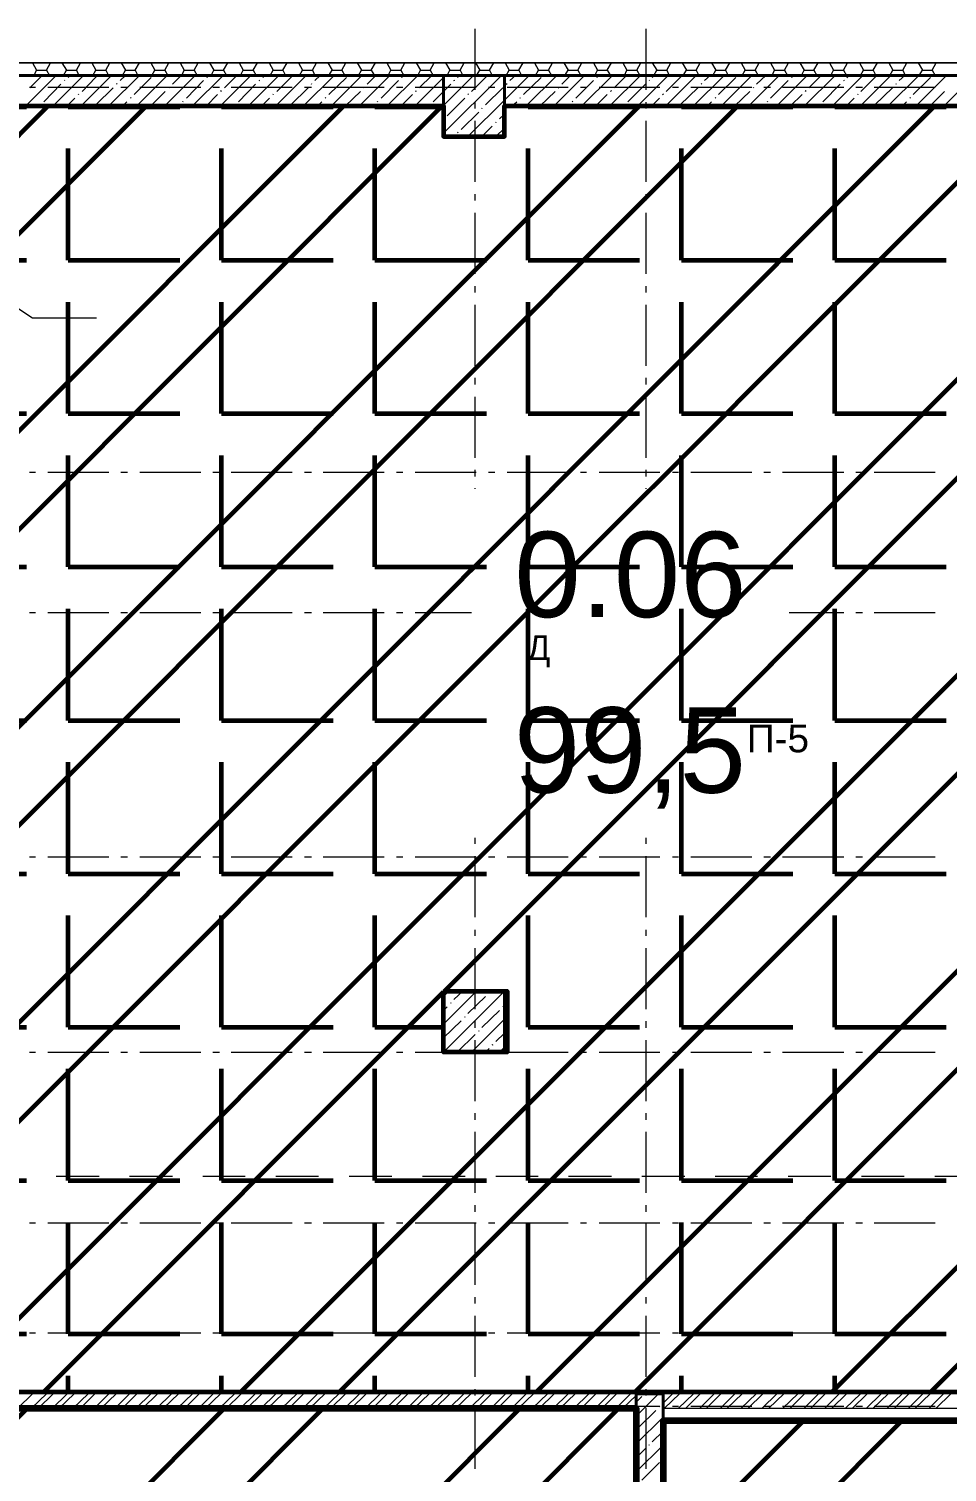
# Model space of a CAD drawing. Header units: millimetres. Extents: x -213911 to 415037, y -3642 to 107391.
# Drawn here: x -104679 to -97146, y 15213 to 27043 of the extents above; entities that cross this region are included whole.
import ezdxf

# ---------------------------------------------------------------- set-up
doc = ezdxf.new("R2010")
doc.units = ezdxf.units.MM
for name, color, linetype, lineweight in [('9.1 Стен подвал шпак', 160, 'Continuous', 90), ('9.2 Потолок подвал шпак', 90, 'Continuous', 60), ('9.3 клининг подвал', 190, 'Continuous', 60), ('Оси', 7, 'Continuous', 9)]:
    doc.layers.add(name, color=color, linetype=linetype, lineweight=lineweight)
doc.layers.add('PDF _Текст', color=7, linetype='Continuous')
doc.styles.get("Standard").update_dxf_attribs({"font": 'arial.ttf'})

msp = doc.modelspace()

# ---------------------------------------------------------------- hatches: boundary and pattern name
at = {"layer": '9.3 клининг подвал'}
h = msp.add_hatch(dxfattribs=at)
h.set_pattern_fill('ANSI32', color=256, scale=180)
h.paths.add_polyline_path([(-99696.7, 15736), (-112626, 15736), (-112626, 16456.2), (-117358, 16456.2), (-117358, 15736), (-117230.9, 15736), (-117230.9, 5395.1), (-99696.7, 5395.1)])
h.paths.add_polyline_path([(-105220.9, 10652.4), (-105220.9, 10432.1), (-112626, 10432.1), (-112626, 10652.4)], flags=16)
h = msp.add_hatch(dxfattribs=at)
h.set_pattern_fill('ANSI32', color=256, scale=180)
h.paths.add_polyline_path([(-81984.5, 15634.3), (-99476.4, 15634.3), (-99476.4, 5395.1), (-81984.5, 5395.1)])
h.paths.add_polyline_path([(-94892.7, 10643.9), (-87487.5, 10643.9), (-87487.5, 10432.1), (-94892.7, 10432.1)], flags=16)

# ---------------------------------------------------------------- linework, layer by layer
at = {"lineweight": 40}
for points in [[(-104132.1, 26661.5), (-113591.9, 26661.5), (-113676.6, 26661.5), (-113591.9, 26661.5)], [(-100776.9, 26661.5), (-101276.8, 26661.5), (-101276.8, 26161.6), (-100776.9, 26161.6)], [(-100776.9, 18654.8), (-100776.9, 19154.7), (-101276.8, 19154.7), (-101276.8, 18654.8)], [(-99696.7, 15854.6), (-99696.7, 14354.9), (-99476.4, 14354.9), (-99476.4, 15854.6)]]:
    msp.add_lwpolyline(points, close=True, dxfattribs=at)
for points in [[(-100776.9, 26411.6), (-96477.1, 26411.6), (-96477.1, 26661.5), (-104132.1, 26661.5)], [(-106030, 26411.6), (-104132.1, 26411.6), (-101276.8, 26411.6)]]:
    msp.add_lwpolyline(points, dxfattribs=at)
at = {"layer": '9.1 Стен подвал шпак'}
for points in [[(-112626, 15736), (-99696.7, 15736), (-99696.7, 5395.1), (-117230.9, 5395.1), (-117230.9, 15736), (-117358, 15736), (-117358, 16456.2), (-112626, 16456.2)], [(-81984.5, 15634.3), (-99476.4, 15634.3), (-99476.4, 5395.1), (-81984.5, 5395.1)]]:
    msp.add_lwpolyline(points, close=True, dxfattribs=at)
at = {"layer": '9.2 Потолок подвал шпак'}
msp.add_lwpolyline([(-101276.8, 19154.7), (-100755.8, 19154.7), (-100755.8, 18654.8), (-101276.8, 18654.8)], close=True, dxfattribs=at)
at = {"layer": 'Оси', "lineweight": 9}
for points in [[(-101018.4, 26542.9), (-101018.4, 27042.8)], [(-99616.2, 26542.9), (-99616.2, 27042.8)], [(-104649, 26763.2), (-104615.1, 26703.9), (-104534.6, 26703.9), (-104509.2, 26661.5)], [(-104534.6, 26703.9), (-104500.7, 26763.2)], [(-104407.5, 26763.2), (-104369.4, 26703.9), (-104288.9, 26703.9), (-104267.7, 26661.5)], [(-104288.9, 26703.9), (-104255, 26763.2)], [(-104161.8, 26763.2), (-104127.9, 26703.9), (-104047.4, 26703.9), (-104026.2, 26661.5)], [(-104047.4, 26703.9), (-104013.5, 26763.2)], [(-103920.3, 26763.2), (-103886.4, 26703.9), (-103805.9, 26703.9), (-103784.7, 26661.5)], [(-103805.9, 26703.9), (-103772, 26763.2)], [(-103678.8, 26763.2), (-103644.9, 26703.9), (-103564.5, 26703.9), (-103539, 26661.5)], [(-103564.5, 26703.9), (-103530.6, 26763.2)], [(-103437.4, 26763.2), (-103403.5, 26703.9), (-103323, 26703.9), (-103297.6, 26661.5)], [(-103323, 26703.9), (-103289.1, 26763.2)], [(-103195.9, 26763.2), (-103162, 26703.9), (-103081.5, 26703.9), (-103056.1, 26661.5)], [(-103081.5, 26703.9), (-103047.6, 26763.2)], [(-102954.4, 26763.2), (-102920.5, 26703.9), (-102840, 26703.9), (-102814.6, 26661.5)], [(-102840, 26703.9), (-102801.9, 26763.2)], [(-102708.7, 26763.2), (-102674.8, 26703.9), (-102594.3, 26703.9), (-102573.1, 26661.5)], [(-102594.3, 26703.9), (-102560.4, 26763.2)], [(-102467.2, 26763.2), (-102433.3, 26703.9), (-102352.9, 26703.9), (-102331.7, 26661.5)], [(-102352.9, 26703.9), (-102319, 26763.2)], [(-102225.8, 26763.2), (-102191.9, 26703.9), (-102111.4, 26703.9), (-102086, 26661.5)], [(-102111.4, 26703.9), (-102077.5, 26763.2)], [(-101984.3, 26763.2), (-101950.4, 26703.9), (-101869.9, 26703.9), (-101844.5, 26661.5)], [(-101869.9, 26703.9), (-101836, 26763.2)], [(-101742.8, 26763.2), (-101708.9, 26703.9), (-101628.4, 26703.9), (-101603, 26661.5)], [(-101628.4, 26703.9), (-101594.6, 26763.2)], [(-101501.4, 26763.2), (-101467.5, 26703.9), (-101387, 26703.9), (-101361.6, 26661.5)], [(-101387, 26703.9), (-101353.1, 26763.2)], [(-101259.9, 26763.2), (-101226, 26703.9), (-101141.3, 26703.9), (-101120.1, 26661.5)], [(-101141.3, 26703.9), (-101107.4, 26763.2)], [(-101014.2, 26763.2), (-100980.3, 26703.9), (-100899.8, 26703.9), (-100878.6, 26661.5)], [(-100899.8, 26703.9), (-100865.9, 26763.2)], [(-100772.7, 26763.2), (-100738.8, 26703.9), (-100658.3, 26703.9), (-100637.1, 26661.5)], [(-100658.3, 26703.9), (-100624.4, 26763.2)], [(-100531.2, 26763.2), (-100497.3, 26703.9), (-100416.9, 26703.9), (-100391.4, 26661.5)], [(-100416.9, 26703.9), (-100383, 26763.2)], [(-100289.8, 26763.2), (-100255.9, 26703.9), (-100175.4, 26703.9), (-100150, 26661.5)], [(-100175.4, 26703.9), (-100141.5, 26763.2)], [(-100048.3, 26763.2), (-100014.4, 26703.9), (-99933.9, 26703.9), (-99908.5, 26661.5)], [(-99933.9, 26703.9), (-99900, 26763.2)], [(-99806.8, 26763.2), (-99772.9, 26703.9), (-99692.4, 26703.9), (-99667, 26661.5)], [(-99692.4, 26703.9), (-99658.5, 26763.2)], [(-99565.3, 26763.2), (-99527.2, 26703.9), (-99446.7, 26703.9), (-99425.5, 26661.5)], [(-99446.7, 26703.9), (-99412.8, 26763.2)], [(-99319.6, 26763.2), (-99285.7, 26703.9), (-99205.3, 26703.9), (-99184.1, 26661.5)], [(-99205.3, 26703.9), (-99171.4, 26763.2)], [(-99078.2, 26763.2), (-99044.3, 26703.9), (-98963.8, 26703.9), (-98942.6, 26661.5)], [(-98963.8, 26703.9), (-98929.9, 26763.2)], [(-98836.7, 26763.2), (-98802.8, 26703.9), (-98722.3, 26703.9), (-98696.9, 26661.5)], [(-98722.3, 26703.9), (-98688.4, 26763.2)], [(-98595.2, 26763.2), (-98561.3, 26703.9), (-98480.8, 26703.9), (-98455.4, 26661.5)], [(-98480.8, 26703.9), (-98447, 26763.2)], [(-98353.8, 26763.2), (-98319.9, 26703.9), (-98239.4, 26703.9), (-98214, 26661.5)], [(-98239.4, 26703.9), (-98205.5, 26763.2)], [(-98112.3, 26763.2), (-98078.4, 26703.9), (-97997.9, 26703.9), (-97972.5, 26661.5)], [(-97997.9, 26703.9), (-97964, 26763.2)], [(-97866.6, 26763.2), (-97832.7, 26703.9), (-97752.2, 26703.9), (-97731, 26661.5)], [(-97752.2, 26703.9), (-97718.3, 26763.2)], [(-97625.1, 26763.2), (-97591.2, 26703.9), (-97510.7, 26703.9), (-97489.5, 26661.5)], [(-97510.7, 26703.9), (-97476.8, 26763.2)], [(-97383.6, 26763.2), (-97349.7, 26703.9), (-97269.2, 26703.9), (-97243.8, 26661.5)], [(-97269.2, 26703.9), (-97235.4, 26763.2)], [(-104132.1, 26661.5), (-81734.6, 26661.5), (-81734.6, 5145.1), (-117489.3, 5145.1)], [(-104704, 26411.6), (-104454.1, 26661.5)], [(-104670.1, 26559.8), (-104568.5, 26661.5)], [(-104636.2, 26661.5), (-104615.1, 26703.9)], [(-104479.5, 26411.6), (-104229.6, 26661.5)], [(-104394.8, 26661.5), (-104369.4, 26703.9)], [(-104386.3, 26619.1), (-104382.1, 26623.4)], [(-104356.6, 26644.6), (-104339.7, 26661.5)], [(-104250.7, 26411.6), (-104132.1, 26530.2), (-104000.8, 26661.5)], [(-104242.3, 26530.2), (-104132.1, 26644.6), (-104115.2, 26661.5)], [(-104153.3, 26661.5), (-104127.9, 26703.9)], [(-104022, 26411.6), (-103772, 26661.5)], [(-103928.8, 26619.1), (-103886.4, 26661.5)], [(-103911.8, 26661.5), (-103886.4, 26703.9)], [(-103814.4, 26504.8), (-103674.6, 26644.6)], [(-103793.2, 26411.6), (-103543.3, 26661.5)], [(-103670.4, 26661.5), (-103644.9, 26703.9)], [(-103564.5, 26411.6), (-103314.5, 26661.5)], [(-103500.9, 26589.5), (-103428.9, 26661.5)], [(-103424.7, 26661.5), (-103403.5, 26703.9)], [(-103386.5, 26475.1), (-103246.7, 26619.1)], [(-103335.7, 26411.6), (-103085.7, 26661.5)], [(-103217.1, 26644.6), (-103212.8, 26653)], [(-103183.2, 26661.5), (-103162, 26703.9)], [(-103106.9, 26411.6), (-102857, 26661.5)], [(-103073, 26559.8), (-102971.4, 26661.5)], [(-102941.7, 26661.5), (-102920.5, 26703.9)], [(-102878.2, 26411.6), (-102628.2, 26661.5)], [(-102789.2, 26619.1), (-102785, 26623.4)], [(-102759.5, 26644.6), (-102742.6, 26661.5)], [(-102700.2, 26661.5), (-102674.8, 26703.9)], [(-102653.6, 26411.6), (-102403.7, 26661.5)], [(-102645.2, 26530.2), (-102513.8, 26661.5)], [(-102458.8, 26661.5), (-102433.3, 26703.9)], [(-102424.9, 26411.6), (-102174.9, 26661.5)], [(-102331.7, 26619.1), (-102289.3, 26661.5)], [(-102217.3, 26661.5), (-102191.9, 26703.9)], [(-102217.3, 26504.8), (-102073.3, 26644.6)], [(-102196.1, 26411.6), (-101946.2, 26661.5)], [(-101975.8, 26661.5), (-101950.4, 26703.9)], [(-101967.4, 26411.6), (-101717.4, 26661.5)], [(-101903.8, 26589.5), (-101831.8, 26661.5)], [(-101789.4, 26475.1), (-101645.4, 26619.1)], [(-101738.6, 26411.6), (-101488.6, 26661.5)], [(-101730.1, 26661.5), (-101708.9, 26703.9)], [(-101620, 26644.6), (-101615.7, 26653)], [(-101509.8, 26411.6), (-101276.8, 26644.6), (-101259.9, 26661.5)], [(-101488.6, 26661.5), (-101467.5, 26703.9)], [(-101475.9, 26559.8), (-101374.3, 26661.5)], [(-101281.1, 26411.6), (-101276.8, 26415.8), (-101031.1, 26661.5)], [(-101276.8, 26187), (-100802.4, 26661.5)], [(-101247.2, 26661.5), (-101226, 26703.9)], [(-101192.1, 26619.1), (-101183.6, 26623.4)], [(-101162.4, 26644.6), (-101145.5, 26661.5)], [(-101077.7, 26161.6), (-100776.9, 26458.2), (-100573.6, 26661.5)], [(-101048.1, 26530.2), (-100916.7, 26661.5)], [(-101005.7, 26661.5), (-100980.3, 26703.9)], [(-100764.2, 26661.5), (-100738.8, 26703.9)], [(-100734.6, 26619.1), (-100688, 26661.5)], [(-100620.2, 26504.8), (-100476.2, 26644.6)], [(-100599, 26411.6), (-100349.1, 26661.5)], [(-100522.8, 26661.5), (-100497.3, 26703.9)], [(-100370.3, 26411.6), (-100120.3, 26661.5)], [(-100306.7, 26589.5), (-100234.7, 26661.5)], [(-100281.3, 26661.5), (-100255.9, 26703.9)], [(-100192.3, 26475.1), (-100048.3, 26619.1)], [(-100141.5, 26411.6), (-99891.5, 26661.5)], [(-100035.6, 26661.5), (-100014.4, 26703.9)], [(-100018.6, 26644.6), (-100014.4, 26653)], [(-99912.7, 26411.6), (-99662.8, 26661.5)], [(-99878.8, 26559.8), (-99777.2, 26661.5)], [(-99794.1, 26661.5), (-99772.9, 26703.9)], [(-99684, 26411.6), (-99434, 26661.5)], [(-99590.8, 26619.1), (-99586.5, 26623.4)], [(-99565.3, 26644.6), (-99548.4, 26661.5)], [(-99552.6, 26661.5), (-99527.2, 26703.9)], [(-99455.2, 26411.6), (-99205.3, 26661.5)], [(-99451, 26530.2), (-99319.6, 26661.5)], [(-99311.2, 26661.5), (-99285.7, 26703.9)], [(-99226.4, 26411.6), (-98976.5, 26661.5)], [(-99137.5, 26619.1), (-99090.9, 26661.5)], [(-99069.7, 26661.5), (-99044.3, 26703.9)], [(-99023.1, 26504.8), (-98879.1, 26644.6)], [(-98997.7, 26411.6), (-98747.7, 26661.5)], [(-98828.2, 26661.5), (-98802.8, 26703.9)], [(-98773.1, 26411.6), (-98523.2, 26661.5)], [(-98709.6, 26589.5), (-98633.3, 26661.5)], [(-98595.2, 26475.1), (-98451.2, 26619.1)], [(-98582.5, 26661.5), (-98561.3, 26703.9)], [(-98544.4, 26411.6), (-98294.4, 26661.5)], [(-98421.5, 26644.6), (-98417.3, 26653)], [(-98341, 26661.5), (-98319.9, 26703.9)], [(-98315.6, 26411.6), (-98065.7, 26661.5)], [(-98281.7, 26559.8), (-98180.1, 26661.5)], [(-98099.6, 26661.5), (-98078.4, 26703.9)], [(-98086.9, 26411.6), (-97836.9, 26661.5)], [(-97993.7, 26619.1), (-97989.4, 26623.4)], [(-97968.2, 26644.6), (-97951.3, 26661.5)], [(-97858.1, 26661.5), (-97832.7, 26703.9)], [(-97858.1, 26411.6), (-97608.2, 26661.5)], [(-97853.9, 26530.2), (-97722.5, 26661.5)], [(-97629.3, 26411.6), (-97379.4, 26661.5)], [(-97616.6, 26661.5), (-97591.2, 26703.9)], [(-97540.4, 26619.1), (-97493.8, 26661.5)], [(-97426, 26504.8), (-97282, 26644.6)], [(-97400.6, 26411.6), (-97150.6, 26661.5)], [(-97375.2, 26661.5), (-97349.7, 26703.9)], [(-97171.8, 26411.6), (-96921.9, 26661.5)], [(-104674.4, 26564.1), (-104623.5, 26564.1)], [(-104555.8, 26445.5), (-104416, 26589.5)], [(-104521.9, 26564.1), (-104022, 26564.1)], [(-104271.9, 26504.8), (-104267.7, 26509)], [(-104127.9, 26420), (-103988.1, 26559.8)], [(-103958.4, 26589.5), (-103954.2, 26593.7)], [(-103924.5, 26564.1), (-103869.5, 26564.1)], [(-103767.8, 26564.1), (-103267.9, 26564.1)], [(-103678.8, 26411.6), (-103560.2, 26530.2)], [(-103530.6, 26559.8), (-103526.3, 26564.1)], [(-103221.3, 26411.6), (-103132.3, 26504.8)], [(-103170.5, 26564.1), (-103115.4, 26564.1)], [(-103102.7, 26530.2), (-103098.5, 26538.7)], [(-103018, 26564.1), (-102518.1, 26564.1)], [(-102958.7, 26445.5), (-102818.9, 26589.5)], [(-102674.8, 26504.8), (-102670.6, 26509)], [(-102530.8, 26420), (-102386.7, 26559.8)], [(-102416.4, 26564.1), (-102361.3, 26564.1)], [(-102361.3, 26589.5), (-102357.1, 26593.7)], [(-102263.9, 26564.1), (-101764, 26564.1)], [(-102081.7, 26411.6), (-101958.9, 26530.2)], [(-101933.5, 26559.8), (-101929.2, 26564.1)], [(-101662.3, 26564.1), (-101611.5, 26564.1)], [(-101624.2, 26411.6), (-101531, 26504.8)], [(-101509.8, 26564.1), (-101009.9, 26564.1)], [(-101505.6, 26530.2), (-101501.4, 26538.7)], [(-101361.6, 26445.5), (-101276.8, 26530.2), (-101217.5, 26589.5)], [(-101077.7, 26504.8), (-101073.5, 26509)], [(-100933.7, 26420), (-100789.6, 26559.8)], [(-100908.3, 26564.1), (-100857.4, 26564.1)], [(-100764.2, 26589.5), (-100755.8, 26593.7)], [(-100755.8, 26564.1), (-100255.9, 26564.1)], [(-100484.6, 26411.6), (-100361.8, 26530.2)], [(-100336.4, 26559.8), (-100327.9, 26564.1)], [(-100154.2, 26564.1), (-100103.4, 26564.1)], [(-100027.1, 26411.6), (-99933.9, 26504.8)], [(-100001.7, 26564.1), (-99501.8, 26564.1)], [(-99908.5, 26530.2), (-99900, 26538.7)], [(-99764.5, 26445.5), (-99620.4, 26589.5)], [(-99480.6, 26504.8), (-99472.1, 26509)], [(-99400.1, 26564.1), (-99349.3, 26564.1)], [(-99336.6, 26420), (-99192.5, 26559.8)], [(-99247.6, 26564.1), (-98747.7, 26564.1)], [(-99162.9, 26589.5), (-99158.7, 26593.7)], [(-98887.5, 26411.6), (-98764.7, 26530.2)], [(-98735, 26559.8), (-98730.8, 26564.1)], [(-98650.3, 26564.1), (-98595.2, 26564.1)], [(-98497.8, 26564.1), (-97993.7, 26564.1)], [(-98430, 26411.6), (-98336.8, 26504.8)], [(-98307.2, 26530.2), (-98302.9, 26538.7)], [(-98167.4, 26445.5), (-98023.3, 26589.5)], [(-97896.2, 26564.1), (-97841.2, 26564.1)], [(-97879.3, 26504.8), (-97875, 26509)], [(-97743.7, 26564.1), (-97243.8, 26564.1)], [(-97739.5, 26420), (-97595.4, 26559.8)], [(-97565.8, 26589.5), (-97561.6, 26593.7)], [(-97286.2, 26411.6), (-97167.6, 26530.2)], [(-104585.4, 26420), (-104581.2, 26424.3)], [(-104365.1, 26411.6), (-104301.6, 26475.1)], [(-103907.6, 26411.6), (-103873.7, 26445.5)], [(-103844.1, 26475.1), (-103839.8, 26479.3)], [(-103450.1, 26411.6), (-103445.8, 26420)], [(-103416.2, 26445.5), (-103411.9, 26449.7)], [(-102988.3, 26420), (-102984.1, 26424.3)], [(-102768, 26411.6), (-102704.5, 26475.1)], [(-102310.5, 26411.6), (-102276.6, 26445.5)], [(-102247, 26475.1), (-102242.7, 26479.3)], [(-101853, 26411.6), (-101848.7, 26420)], [(-101819.1, 26445.5), (-101814.8, 26449.7)], [(-101391.2, 26420), (-101387, 26424.3)], [(-101247.2, 26331.1), (-101103.1, 26475.1)], [(-101018.4, 26390.4), (-101018.4, 26441.2)], [(-100963.3, 26390.4), (-100959.1, 26394.6)], [(-100713.4, 26411.6), (-100675.3, 26445.5)], [(-100649.8, 26475.1), (-100645.6, 26479.3)], [(-100255.9, 26411.6), (-100247.4, 26420)], [(-100222, 26445.5), (-100217.7, 26449.7)], [(-99794.1, 26420), (-99785.6, 26424.3)], [(-99616.2, 26390.4), (-99616.2, 26441.2)], [(-99569.6, 26411.6), (-99506, 26475.1)], [(-99112.1, 26411.6), (-99078.2, 26445.5)], [(-99048.5, 26475.1), (-99044.3, 26479.3)], [(-98658.8, 26411.6), (-98650.3, 26420)], [(-98620.6, 26445.5), (-98616.4, 26449.7)], [(-98192.8, 26420), (-98188.5, 26424.3)], [(-97972.5, 26411.6), (-97908.9, 26475.1)], [(-97515, 26411.6), (-97481.1, 26445.5)], [(-97451.4, 26475.1), (-97447.2, 26479.3)], [(-101276.8, 26305.7), (-101272.6, 26309.9)], [(-101132.8, 26216.7), (-100988.8, 26360.7)], [(-101018.4, 25788.8), (-101018.4, 26288.7)], [(-100849, 26276), (-100844.7, 26280.2)], [(-100819.3, 26305.7), (-100776.9, 26343.8)], [(-99616.2, 25788.8), (-99616.2, 26288.7)], [(-101162.4, 26191.3), (-101158.2, 26195.5)], [(-100963.3, 26161.6), (-100878.6, 26246.3)], [(-100849, 26161.6), (-100776.9, 26229.4)], [(-101018.4, 25636.3), (-101018.4, 25687.1)], [(-99616.2, 25636.3), (-99616.2, 25687.1)], [(-101018.4, 25034.8), (-101018.4, 25534.6)], [(-99616.2, 25034.8), (-99616.2, 25534.6)], [(-105407.3, 25170.3), (-104649, 24674.7), (-104123.7, 24674.7)], [(-101018.4, 24882.2), (-101018.4, 24933.1)], [(-99616.2, 24882.2), (-99616.2, 24933.1)], [(-101018.4, 24280.7), (-101018.4, 24780.6)], [(-99616.2, 24280.7), (-99616.2, 24780.6)], [(-101018.4, 24128.2), (-101018.4, 24183.2)], [(-99616.2, 24128.2), (-99616.2, 24183.2)], [(-101018.4, 23526.6), (-101018.4, 24026.5)], [(-99616.2, 23526.6), (-99616.2, 24026.5)], [(-101018.4, 23374.1), (-101018.4, 23429.2)], [(-99616.2, 23374.1), (-99616.2, 23429.2)], [(-104674.4, 23408), (-104623.5, 23408)], [(-104521.9, 23408), (-104022, 23408)], [(-103924.5, 23408), (-103869.5, 23408)], [(-103767.8, 23408), (-103267.9, 23408)], [(-103170.5, 23408), (-103115.4, 23408)], [(-103018, 23408), (-102518.1, 23408)], [(-102416.4, 23408), (-102361.3, 23408)], [(-102263.9, 23408), (-101764, 23408)], [(-101662.3, 23408), (-101611.5, 23408)], [(-101509.8, 23408), (-101009.9, 23408)], [(-100908.3, 23408), (-100857.4, 23408)], [(-100755.8, 23408), (-100255.9, 23408)], [(-100154.2, 23408), (-100103.4, 23408)], [(-100001.7, 23408), (-99501.8, 23408)], [(-99400.1, 23408), (-99349.3, 23408)], [(-99247.6, 23408), (-98747.7, 23408)], [(-98650.3, 23408), (-98595.2, 23408)], [(-98497.8, 23408), (-97993.7, 23408)], [(-97896.2, 23408), (-97841.2, 23408)], [(-97743.7, 23408), (-97243.8, 23408)], [(-101018.4, 22776.8), (-101018.4, 23276.7)], [(-99616.2, 22776.8), (-99616.2, 23276.7)], [(-101018.4, 22620), (-101018.4, 22675.1)], [(-99616.2, 22620), (-99616.2, 22675.1)], [(-101018.4, 22022.7), (-101018.4, 22522.6)], [(-99616.2, 22022.7), (-99616.2, 22522.6)], [(-104674.4, 22259.9), (-104623.5, 22259.9)], [(-104521.9, 22259.9), (-104022, 22259.9)], [(-103924.5, 22259.9), (-103869.5, 22259.9)], [(-103767.8, 22259.9), (-103267.9, 22259.9)], [(-103170.5, 22259.9), (-103115.4, 22259.9)], [(-103018, 22259.9), (-102518.1, 22259.9)], [(-102416.4, 22259.9), (-102361.3, 22259.9)], [(-102263.9, 22259.9), (-101764, 22259.9)], [(-101662.3, 22259.9), (-101611.5, 22259.9)], [(-101509.8, 22259.9), (-101009.9, 22259.9)], [(-100908.3, 22259.9), (-100857.4, 22259.9)], [(-100755.8, 22259.9), (-100255.9, 22259.9)], [(-100154.2, 22259.9), (-100103.4, 22259.9)], [(-100001.7, 22259.9), (-99501.8, 22259.9)], [(-99400.1, 22259.9), (-99349.3, 22259.9)], [(-99247.6, 22259.9), (-98747.7, 22259.9)], [(-98650.3, 22259.9), (-98595.2, 22259.9)], [(-98497.8, 22259.9), (-97993.7, 22259.9)], [(-97896.2, 22259.9), (-97841.2, 22259.9)], [(-97743.7, 22259.9), (-97243.8, 22259.9)], [(-101018.4, 21870.2), (-101018.4, 21921)], [(-99616.2, 21870.2), (-99616.2, 21921)], [(-101018.4, 21268.6), (-101018.4, 21768.5)], [(-99616.2, 21268.6), (-99616.2, 21768.5)], [(-101018.4, 21116.1), (-101018.4, 21167)], [(-99616.2, 21116.1), (-99616.2, 21167)], [(-101018.4, 20514.6), (-101018.4, 21014.5)], [(-99616.2, 20514.6), (-99616.2, 21014.5)], [(-101018.4, 20362.1), (-101018.4, 20412.9)], [(-99616.2, 20362.1), (-99616.2, 20412.9)], [(-104674.4, 20256.2), (-104623.5, 20256.2)], [(-104521.9, 20256.2), (-104022, 20256.2)], [(-103924.5, 20256.2), (-103869.5, 20256.2)], [(-103767.8, 20256.2), (-103267.9, 20256.2)], [(-103170.5, 20256.2), (-103115.4, 20256.2)], [(-103018, 20256.2), (-102518.1, 20256.2)], [(-102416.4, 20256.2), (-102361.3, 20256.2)], [(-102263.9, 20256.2), (-101764, 20256.2)], [(-101662.3, 20256.2), (-101611.5, 20256.2)], [(-101509.8, 20256.2), (-101009.9, 20256.2)], [(-101018.4, 19760.5), (-101018.4, 20260.4)], [(-100908.3, 20256.2), (-100857.4, 20256.2)], [(-100755.8, 20256.2), (-100255.9, 20256.2)], [(-100154.2, 20256.2), (-100103.4, 20256.2)], [(-100001.7, 20256.2), (-99501.8, 20256.2)], [(-99616.2, 19760.5), (-99616.2, 20260.4)], [(-99400.1, 20256.2), (-99349.3, 20256.2)], [(-99247.6, 20256.2), (-98747.7, 20256.2)], [(-98650.3, 20256.2), (-98595.2, 20256.2)], [(-98497.8, 20256.2), (-97993.7, 20256.2)], [(-97896.2, 20256.2), (-97841.2, 20256.2)], [(-97743.7, 20256.2), (-97243.8, 20256.2)], [(-101018.4, 19608), (-101018.4, 19658.8)], [(-99616.2, 19608), (-99616.2, 19658.8)], [(-101018.4, 19006.4), (-101018.4, 19506.3)], [(-99616.2, 19006.4), (-99616.2, 19506.3)], [(-101276.8, 19112.3), (-101234.5, 19154.7)], [(-101276.8, 18883.6), (-101005.7, 19154.7)], [(-101276.8, 18654.8), (-100776.9, 19154.7)], [(-101217.5, 19057.3), (-101213.3, 19061.5)], [(-101192.1, 19086.9), (-101120.1, 19154.7)], [(-101077.7, 18972.5), (-100933.7, 19112.3)], [(-100904, 19142), (-100899.8, 19146.2)], [(-101276.8, 18998), (-101247.2, 19027.6)], [(-101103.1, 18942.9), (-101098.9, 18947.1)], [(-100963.3, 18858.2), (-100819.3, 18998)], [(-100789.6, 19027.6), (-100785.4, 19031.9)], [(-101276.8, 18773.4), (-101132.8, 18913.2)], [(-101048.1, 18654.8), (-100776.9, 18925.9)], [(-101018.4, 18853.9), (-101018.4, 18909)], [(-100988.8, 18828.5), (-100984.5, 18832.7)], [(-100849, 18743.8), (-100776.9, 18811.6)], [(-99616.2, 18853.9), (-99616.2, 18909)], [(-101162.4, 18659.1), (-101018.4, 18798.9)], [(-101018.4, 18252.4), (-101018.4, 18752.3)], [(-100878.6, 18714.1), (-100870.1, 18718.4)], [(-100819.3, 18654.8), (-100776.9, 18697.2)], [(-99616.2, 18252.4), (-99616.2, 18752.3)], [(-104674.4, 18654.8), (-104623.5, 18654.8)], [(-104521.9, 18654.8), (-104022, 18654.8)], [(-103924.5, 18654.8), (-103869.5, 18654.8)], [(-103767.8, 18654.8), (-103267.9, 18654.8)], [(-103170.5, 18654.8), (-103115.4, 18654.8)], [(-103018, 18654.8), (-102518.1, 18654.8)], [(-102416.4, 18654.8), (-102361.3, 18654.8)], [(-102263.9, 18654.8), (-101764, 18654.8)], [(-101662.3, 18654.8), (-101611.5, 18654.8)], [(-101509.8, 18654.8), (-101009.9, 18654.8)], [(-100933.7, 18654.8), (-100904, 18684.5)], [(-100908.3, 18654.8), (-100857.4, 18654.8)], [(-100755.8, 18654.8), (-100255.9, 18654.8)], [(-100154.2, 18654.8), (-100103.4, 18654.8)], [(-100001.7, 18654.8), (-99501.8, 18654.8)], [(-99400.1, 18654.8), (-99349.3, 18654.8)], [(-99247.6, 18654.8), (-98747.7, 18654.8)], [(-98650.3, 18654.8), (-98595.2, 18654.8)], [(-98497.8, 18654.8), (-97993.7, 18654.8)], [(-97896.2, 18654.8), (-97841.2, 18654.8)], [(-97743.7, 18654.8), (-97243.8, 18654.8)], [(-101018.4, 18099.9), (-101018.4, 18154.9)], [(-99616.2, 18099.9), (-99616.2, 18154.9)], [(-101018.4, 17502.5), (-101018.4, 18002.4)], [(-99616.2, 17502.5), (-99616.2, 18002.4)], [(-104454.1, 17638.1), (-104102.5, 17638.1)], [(-103852.5, 17638.1), (-103500.9, 17638.1)], [(-103251, 17638.1), (-102903.6, 17638.1)], [(-102653.6, 17638.1), (-102302, 17638.1)], [(-102052.1, 17638.1), (-101700.5, 17638.1)], [(-101450.5, 17638.1), (-101098.9, 17638.1)], [(-100849, 17638.1), (-100501.6, 17638.1)], [(-100251.6, 17638.1), (-99900, 17638.1)], [(-99650.1, 17638.1), (-99298.5, 17638.1)], [(-99048.5, 17638.1), (-98701.1, 17638.1)], [(-98451.2, 17638.1), (-98099.6, 17638.1)], [(-97849.6, 17638.1), (-97498, 17638.1)], [(-97248.1, 17638.1), (-96896.4, 17638.1)], [(-101018.4, 17345.8), (-101018.4, 17400.9)], [(-99616.2, 17345.8), (-99616.2, 17400.9)], [(-104674.4, 17256.8), (-104623.5, 17256.8)], [(-104521.9, 17256.8), (-104022, 17256.8)], [(-103924.5, 17256.8), (-103869.5, 17256.8)], [(-103767.8, 17256.8), (-103267.9, 17256.8)], [(-103170.5, 17256.8), (-103115.4, 17256.8)], [(-103018, 17256.8), (-102518.1, 17256.8)], [(-102416.4, 17256.8), (-102361.3, 17256.8)], [(-102263.9, 17256.8), (-101764, 17256.8)], [(-101662.3, 17256.8), (-101611.5, 17256.8)], [(-101509.8, 17256.8), (-101009.9, 17256.8)], [(-101018.4, 16748.5), (-101018.4, 17248.4)], [(-100908.3, 17256.8), (-100857.4, 17256.8)], [(-100755.8, 17256.8), (-100255.9, 17256.8)], [(-100154.2, 17256.8), (-100103.4, 17256.8)], [(-100001.7, 17256.8), (-99501.8, 17256.8)], [(-99616.2, 16748.5), (-99616.2, 17248.4)], [(-99400.1, 17256.8), (-99349.3, 17256.8)], [(-99247.6, 17256.8), (-98747.7, 17256.8)], [(-98650.3, 17256.8), (-98595.2, 17256.8)], [(-98497.8, 17256.8), (-97993.7, 17256.8)], [(-97896.2, 17256.8), (-97841.2, 17256.8)], [(-97743.7, 17256.8), (-97243.8, 17256.8)], [(-101018.4, 16596), (-101018.4, 16646.8)], [(-99616.2, 16596), (-99616.2, 16646.8)], [(-101018.4, 15994.4), (-101018.4, 16494.3)], [(-99616.2, 15994.4), (-99616.2, 16494.3)], [(-104674.4, 16354.5), (-104623.5, 16354.5)], [(-104521.9, 16354.5), (-104022, 16354.5)], [(-103924.5, 16354.5), (-103869.5, 16354.5)], [(-103767.8, 16354.5), (-103267.9, 16354.5)], [(-103170.5, 16354.5), (-103115.4, 16354.5)], [(-103018, 16354.5), (-102518.1, 16354.5)], [(-102416.4, 16354.5), (-102361.3, 16354.5)], [(-102263.9, 16354.5), (-101764, 16354.5)], [(-101662.3, 16354.5), (-101611.5, 16354.5)], [(-101509.8, 16354.5), (-101009.9, 16354.5)], [(-100908.3, 16354.5), (-100857.4, 16354.5)], [(-100755.8, 16354.5), (-100255.9, 16354.5)], [(-100154.2, 16354.5), (-100103.4, 16354.5)], [(-100001.7, 16354.5), (-99501.8, 16354.5)], [(-99400.1, 16354.5), (-99349.3, 16354.5)], [(-99247.6, 16354.5), (-98747.7, 16354.5)], [(-98650.3, 16354.5), (-98595.2, 16354.5)], [(-98497.8, 16354.5), (-97993.7, 16354.5)], [(-97896.2, 16354.5), (-97841.2, 16354.5)], [(-97743.7, 16354.5), (-97243.8, 16354.5)], [(-104767.6, 15736), (-104649, 15854.6)], [(-104657.4, 15736), (-104534.6, 15854.6)], [(-104598.1, 15736), (-104479.5, 15854.6)], [(-104483.7, 15736), (-104365.1, 15854.6)], [(-104428.7, 15736), (-104305.8, 15854.6)], [(-104314.3, 15736), (-104191.4, 15854.6)], [(-104255, 15736), (-104136.4, 15854.6)], [(-104140.6, 15736), (-104022, 15854.6)], [(-104085.5, 15736), (-103962.7, 15854.6)], [(-103971.1, 15736), (-103852.5, 15854.6)], [(-103911.8, 15736), (-103793.2, 15854.6)], [(-103797.5, 15736), (-103678.8, 15854.6)], [(-103742.4, 15736), (-103623.8, 15854.6)], [(-103628, 15736), (-103509.4, 15854.6)], [(-103572.9, 15736), (-103450.1, 15854.6)], [(-103458.5, 15736), (-103335.7, 15854.6)], [(-103399.2, 15736), (-103280.6, 15854.6)], [(-103284.9, 15736), (-103166.2, 15854.6)], [(-103229.8, 15736), (-103106.9, 15854.6)], [(-103115.4, 15736), (-102992.5, 15854.6)], [(-103056.1, 15736), (-102937.5, 15854.6)], [(-102941.7, 15736), (-102823.1, 15854.6)], [(-102886.6, 15736), (-102768, 15854.6)], [(-102772.3, 15736), (-102653.6, 15854.6)], [(-102717.2, 15736), (-102594.3, 15854.6)], [(-102602.8, 15736), (-102479.9, 15854.6)], [(-102543.5, 15736), (-102424.9, 15854.6)], [(-102429.1, 15736), (-102310.5, 15854.6)], [(-102374, 15736), (-102251.2, 15854.6)], [(-102259.7, 15736), (-102136.8, 15854.6)], [(-102200.4, 15736), (-102081.7, 15854.6)], [(-102086, 15736), (-101967.4, 15854.6)], [(-102030.9, 15736), (-101912.3, 15854.6)], [(-101916.5, 15736), (-101797.9, 15854.6)], [(-101857.2, 15736), (-101738.6, 15854.6)], [(-101747.1, 15736), (-101624.2, 15854.6)], [(-101687.8, 15736), (-101569.1, 15854.6)], [(-101573.4, 15736), (-101454.8, 15854.6)], [(-101518.3, 15736), (-101395.4, 15854.6)], [(-101403.9, 15736), (-101281.1, 15854.6)], [(-101344.6, 15736), (-101226, 15854.6)], [(-101230.2, 15736), (-101111.6, 15854.6)], [(-101175.2, 15736), (-101052.3, 15854.6)], [(-101060.8, 15736), (-100942.2, 15854.6)], [(-101018.4, 15841.9), (-101018.4, 15892.7)], [(-101001.5, 15736), (-100882.8, 15854.6)], [(-100887.1, 15736), (-100768.5, 15854.6)], [(-100832, 15736), (-100713.4, 15854.6)], [(-100717.6, 15736), (-100599, 15854.6)], [(-100662.6, 15736), (-100539.7, 15854.6)], [(-100548.2, 15736), (-100425.3, 15854.6)], [(-100488.9, 15736), (-100370.3, 15854.6)], [(-100374.5, 15736), (-100255.9, 15854.6)], [(-100319.4, 15736), (-100196.6, 15854.6)], [(-100205, 15736), (-100086.4, 15854.6)], [(-100145.7, 15736), (-100027.1, 15854.6)], [(-100031.3, 15736), (-99912.7, 15854.6)], [(-99976.3, 15736), (-99857.7, 15854.6)], [(-99861.9, 15736), (-99743.3, 15854.6)], [(-99696.7, 15672.4), (-99514.5, 15854.6)], [(-99616.2, 15841.9), (-99616.2, 15892.7)], [(-99476.4, 15778.3), (-99400.1, 15854.6)], [(-99463.7, 15736), (-99340.8, 15854.6)], [(-99349.3, 15736), (-99226.4, 15854.6)], [(-99290, 15736), (-99171.4, 15854.6)], [(-99175.6, 15736), (-99057, 15854.6)], [(-99120.5, 15736), (-99001.9, 15854.6)], [(-99006.1, 15736), (-98887.5, 15854.6)], [(-98951.1, 15736), (-98828.2, 15854.6)], [(-98836.7, 15736), (-98713.8, 15854.6)], [(-98777.4, 15736), (-98658.8, 15854.6)], [(-98663, 15736), (-98544.4, 15854.6)], [(-98607.9, 15736), (-98485.1, 15854.6)], [(-98493.6, 15736), (-98370.7, 15854.6)], [(-98434.2, 15736), (-98315.6, 15854.6)], [(-98319.9, 15736), (-98201.2, 15854.6)], [(-98264.8, 15736), (-98146.2, 15854.6)], [(-98150.4, 15736), (-98031.8, 15854.6)], [(-98091.1, 15736), (-97972.5, 15854.6)], [(-97981, 15736), (-97858.1, 15854.6)], [(-97921.6, 15736), (-97803, 15854.6)], [(-97807.3, 15736), (-97688.6, 15854.6)], [(-97752.2, 15736), (-97629.3, 15854.6)], [(-97637.8, 15736), (-97515, 15854.6)], [(-97578.5, 15736), (-97459.9, 15854.6)], [(-97464.1, 15736), (-97345.5, 15854.6)], [(-97409, 15736), (-97286.2, 15854.6)], [(-97294.7, 15736), (-97176, 15854.6)], [(-97235.4, 15736), (-97116.7, 15854.6)], [(-104674.4, 15752.9), (-104623.5, 15752.9)], [(-104521.9, 15752.9), (-104022, 15752.9)], [(-103924.5, 15752.9), (-103869.5, 15752.9)], [(-103767.8, 15752.9), (-103267.9, 15752.9)], [(-103170.5, 15752.9), (-103115.4, 15752.9)], [(-103018, 15752.9), (-102518.1, 15752.9)], [(-102416.4, 15752.9), (-102361.3, 15752.9)], [(-102263.9, 15752.9), (-101764, 15752.9)], [(-101662.3, 15752.9), (-101611.5, 15752.9)], [(-101509.8, 15752.9), (-101009.9, 15752.9)], [(-101018.4, 15240.3), (-101018.4, 15740.2)], [(-100908.3, 15752.9), (-100857.4, 15752.9)], [(-100755.8, 15752.9), (-100255.9, 15752.9)], [(-100154.2, 15752.9), (-100103.4, 15752.9)], [(-100001.7, 15752.9), (-99501.8, 15752.9)], [(-99806.8, 15736), (-99696.7, 15841.9)], [(-99696.7, 15786.8), (-99650.1, 15833.4)], [(-99616.2, 15240.3), (-99616.2, 15740.2)], [(-99506, 15748.7), (-99501.8, 15752.9)], [(-99480.6, 15774.1), (-99476.4, 15778.3)], [(-99400.1, 15752.9), (-99349.3, 15752.9)], [(-99247.6, 15752.9), (-98747.7, 15752.9)], [(-98650.3, 15752.9), (-98595.2, 15752.9)], [(-98497.8, 15752.9), (-97993.7, 15752.9)], [(-97896.2, 15752.9), (-97841.2, 15752.9)], [(-97743.7, 15752.9), (-97243.8, 15752.9)], [(-99696.7, 15443.7), (-99476.4, 15664)], [(-99679.7, 15575), (-99535.7, 15719)], [(-99565.3, 15460.6), (-99476.4, 15549.6)], [(-99696.7, 15214.9), (-99476.4, 15435.2)], [(-99696.7, 15329.3), (-99620.4, 15405.5)], [(-99590.8, 15435.2), (-99586.5, 15439.4)], [(-99650.1, 15147.1), (-99506, 15291.2)], [(-99480.6, 15320.8), (-99476.4, 15320.8)]]:
    msp.add_lwpolyline(points, dxfattribs=at)
for points in [[(-81632.9, 26763.2), (-81632.9, 5145.1), (-81632.9, 26763.2), (-81734.6, 26763.2), (-113676.6, 26763.2), (-81734.6, 26763.2)], [(-96354.2, 15854.6), (-96354.2, 17604.2), (-96477.1, 17604.2), (-96875.3, 17604.2), (-96875.3, 19154.7), (-95773.8, 19154.7), (-95773.8, 19277.6), (-96354.2, 19277.6), (-96354.2, 22259.9), (-96477.1, 22259.9), (-96477.1, 19277.6), (-96993.9, 19277.6), (-96993.9, 19154.7), (-96993.9, 17485.6), (-96875.3, 17485.6), (-96477.1, 17485.6), (-96477.1, 15854.6), (-99476.4, 15854.6), (-99476.4, 15736), (-96256.8, 15736), (-96256.8, 15854.6)], [(-105220.9, 15736), (-99696.7, 15736), (-99696.7, 15854.6), (-105220.9, 15854.6)]]:
    msp.add_lwpolyline(points, close=True, dxfattribs=at)

# ---------------------------------------------------------------- texts
at = {"layer": 'PDF _Текст', "color": 1, "insert": (-100592.7, 21941.2), "char_height": 202.5, "attachment_point": 4}
msp.add_mtext('Д', dxfattribs=at)
at = {"layer": 'PDF _Текст', "insert": (-98790.5, 21224.9), "char_height": 227.67, "attachment_point": 4}
msp.add_mtext('П-5', dxfattribs=at)

# ---------------------------------------------------------------- next in the draw order: texts
at = {"insert": (-100700.1, 21066.6), "char_height": 700, "attachment_point": 4, "bg_fill": 3, "box_fill_scale": 1.5, "bg_fill_color": 256, "bg_fill_transparency": 0}
msp.add_mtext('99,5', dxfattribs=at)

# ---------------------------------------------------------------- next in the draw order: texts
at = {"insert": (-100695.8, 22565.9), "char_height": 700, "attachment_point": 4, "bg_fill": 3, "box_fill_scale": 1.5, "bg_fill_color": 256, "bg_fill_transparency": 0}
msp.add_mtext('0.06', dxfattribs=at)

# ---------------------------------------------------------------- next in the draw order: hatches: boundary and pattern name
at = {"layer": '9.2 Потолок подвал шпак'}
h = msp.add_hatch(dxfattribs=at)
h.set_pattern_fill('ANGLE', color=256, scale=180)
h.set_pattern_definition([(0, (0, 0), (0, 1257.3), [914.4, -342.9]), (90, (0, 0), (-1257.3, 8e-14), [914.4, -342.9])])
h.paths.add_polyline_path([(-96477.1, 26411.6), (-100776.9, 26411.6), (-100776.9, 26161.6), (-101276.8, 26161.6), (-101276.8, 26411.6), (-106030, 26411.6), (-106030, 19154.7), (-105733.5, 19154.7), (-105733.5, 18654.8), (-106030, 18654.8), (-106030, 15867.3), (-96477.1, 15867.3), (-96477.1, 17604.2), (-96875.3, 17604.2), (-96875.3, 19154.7), (-96477.1, 19154.7)])
h.paths.add_polyline_path([(-101276.8, 19154.7), (-100755.8, 19154.7), (-100755.8, 18654.8), (-101276.8, 18654.8)], flags=16)
at = {"layer": '9.3 клининг подвал'}
h = msp.add_hatch(dxfattribs=at)
h.set_pattern_fill('ANSI32', color=256, scale=180)
h.paths.add_polyline_path([(-96477.1, 26411.6), (-100776.9, 26411.6), (-100776.9, 26161.6), (-101276.8, 26161.6), (-101276.8, 26411.6), (-106030, 26411.6), (-106030, 19154.7), (-105733.5, 19154.7), (-105733.5, 18654.8), (-106030, 18654.8), (-106030, 15867.3), (-96477.1, 15867.3), (-96477.1, 17604.2), (-96875.3, 17604.2), (-96875.3, 19154.7), (-96477.1, 19154.7)])
h.paths.add_polyline_path([(-101276.8, 19154.7), (-100755.8, 19154.7), (-100755.8, 18654.8), (-101276.8, 18654.8)], flags=16)

# ---------------------------------------------------------------- next in the draw order: linework, layer by layer
at = {"layer": '9.2 Потолок подвал шпак'}
msp.add_lwpolyline([(-96477.1, 17604.2), (-96477.1, 15867.3), (-106030, 15867.3), (-106030, 18654.8), (-105733.5, 18654.8), (-105733.5, 19154.7), (-106030, 19154.7), (-106030, 26411.6), (-101276.8, 26411.6), (-101276.8, 26161.6), (-100776.9, 26161.6), (-100776.9, 26411.6), (-96477.1, 26411.6), (-96477.1, 19154.7)], dxfattribs=at)

doc.saveas('drawing.dxf')
